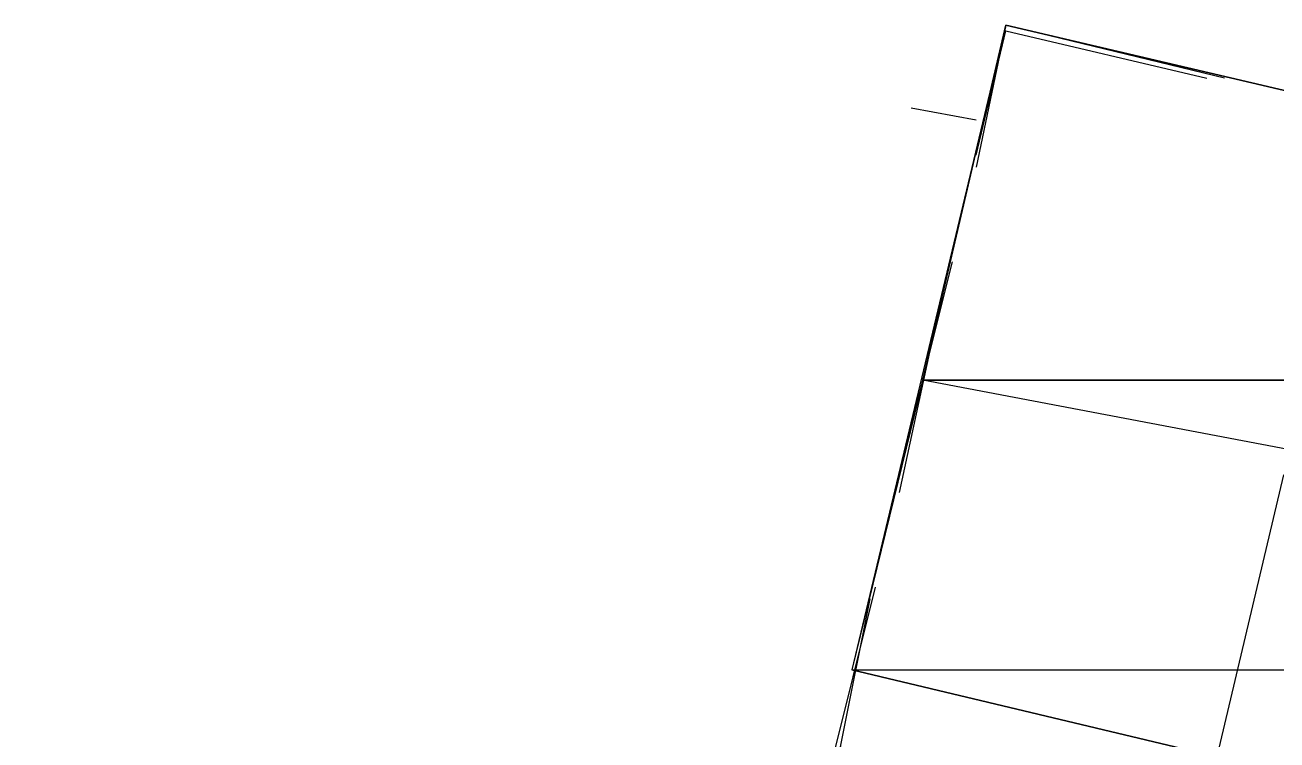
# Model space of a CAD drawing. Header units: feet. Extents: x -84 to 198, y -22 to 181.
# Drawn here: x 119.163 to 121.985, y 91.153 to 92.764 of the extents above; entities that cross this region are included whole.
import ezdxf

# ---------------------------------------------------------------- set-up
doc = ezdxf.new("R2010")
doc.units = ezdxf.units.FT
for name, color, linetype in [('A-LINEA', 7, 'CONTINUOUS'), ('A-LINEA-GRUESA', 7, 'CONTINUOUS'), ('A-MURO-CONCRETO', 8, 'CONTINUOUS')]:
    doc.layers.add(name, color=color, linetype=linetype)

msp = doc.modelspace()

# ---------------------------------------------------------------- linework, layer by layer
at = {"layer": 'A-LINEA'}
for p, q in [((121.1333, 91.7511), (121.2533, 92.2311)), ((121.1333, 91.7511), (121.2533, 92.2311)), ((121.24, 92.2044), (121.1333, 91.7111)), ((121.24, 92.2044), (121.1333, 91.7111)), ((120.96, 91.0178), (121.08, 91.4978)), ((120.96, 91.0178), (121.08, 91.4978))]:
    msp.add_line(p, q, dxfattribs=at)
for points in [[(124.44, 90.4978), (124.7867, 91.9644), (121.3733, 92.7644), (121.0267, 91.3111), (124.44, 90.4978)], [(124.44, 90.4978), (124.7867, 91.9644), (121.3733, 92.7644), (121.0267, 91.3111), (124.44, 90.4978)], [(121.8667, 92.6444), (121.3733, 92.7644), (121.3067, 92.4444)], [(121.8667, 92.6444), (121.3733, 92.7644), (121.3067, 92.4444)], [(121.3067, 92.4711), (121.3733, 92.7511), (121.8267, 92.6444)], [(121.3067, 92.4711), (121.3733, 92.7511), (121.8267, 92.6444)], [(117.0933, 59.0178), (114.4, 59.6578), (118.2, 75.6978), (122, 91.7511), (124.68, 91.1111)], [(117.0933, 59.0178), (114.4, 59.6578), (118.2, 75.6978), (122, 91.7511), (124.68, 91.1111)], [(121.0667, 91.4711), (121, 91.1378), (121.48, 91.0311)], [(121.0667, 91.4711), (121, 91.1378), (121.48, 91.0311)]]:
    msp.add_lwpolyline(points, dxfattribs=at)
at = {"layer": 'A-LINEA-GRUESA'}
msp.add_line((121.16, 92.5778), (121.3067, 92.5511), dxfattribs=at)
msp.add_line((121.16, 92.5778), (121.3067, 92.5511), dxfattribs=at)
msp.add_line((121.16, 92.5778), (121.3067, 92.5511), dxfattribs=at)
msp.add_line((121.16, 92.5778), (121.3067, 92.5511), dxfattribs=at)
at = {"layer": 'A-MURO-CONCRETO'}
for points in [[(121.3733, 92.7644), (124.7867, 91.9644), (121.1867, 91.9644), (121.3733, 92.7644), (121.3733, 92.7644)], [(121.3733, 92.7644), (124.7867, 91.9644), (121.1867, 91.9644), (121.3733, 92.7644), (121.3733, 92.7644)], [(121.1867, 91.9644), (121.0267, 91.3111), (124.6267, 91.3111), (121.1867, 91.9644)], [(121.1867, 91.9644), (121.0267, 91.3111), (124.6267, 91.3111), (121.1867, 91.9644)], [(121.1867, 91.9644), (124.7867, 91.9644), (124.6267, 91.3111), (121.1867, 91.9644), (121.1867, 91.9644)], [(121.1867, 91.9644), (124.7867, 91.9644), (124.6267, 91.3111), (121.1867, 91.9644), (121.1867, 91.9644)], [(121.0267, 91.3111), (124.6267, 91.3111), (124.44, 90.4978), (121.0267, 91.3111), (121.0267, 91.3111)], [(121.0267, 91.3111), (124.6267, 91.3111), (124.44, 90.4978), (121.0267, 91.3111), (121.0267, 91.3111)]]:
    msp.add_lwpolyline(points, dxfattribs=at)

doc.saveas('drawing.dxf')
